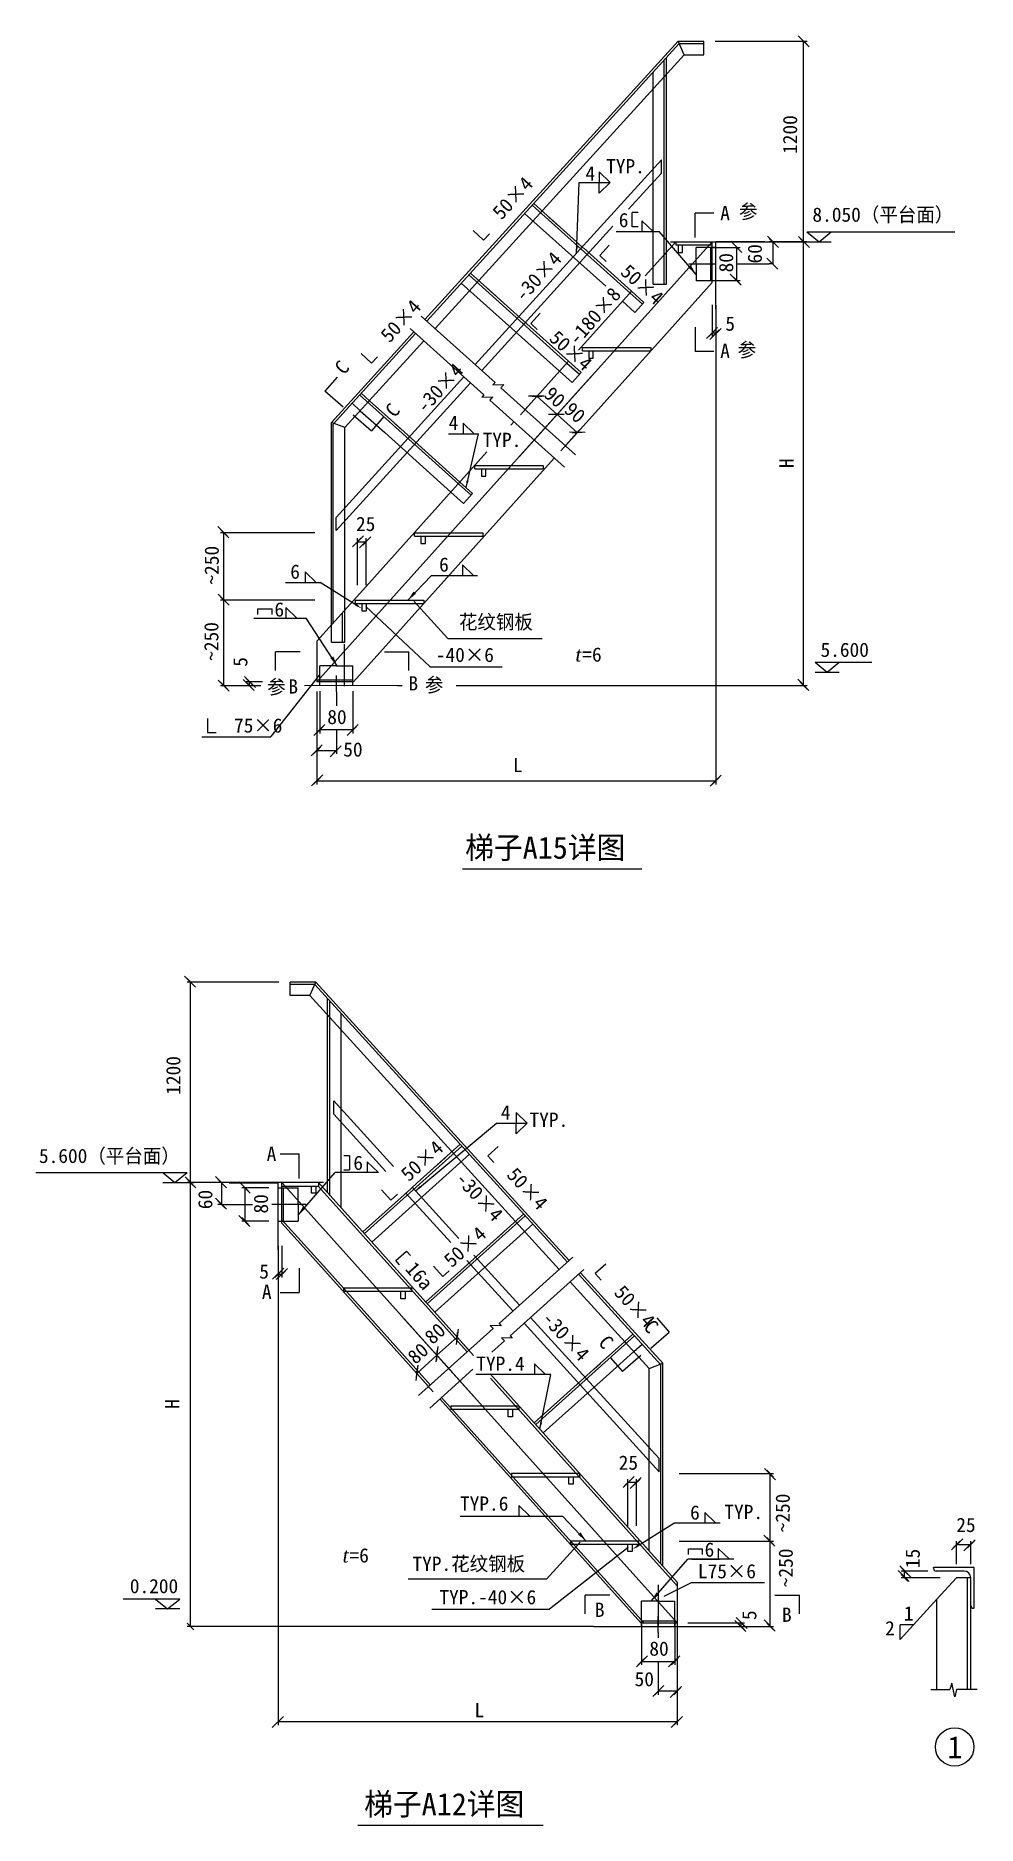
# Model space of a CAD drawing. Header units: metres. Extents: x 1 to 279, y 443 to 971.
import ezdxf

# ---------------------------------------------------------------- set-up
doc = ezdxf.new("R2010")
doc.units = ezdxf.units.M
for name, color, linetype in [('2', 3, 'Continuous'), ('CAD', 7, 'Continuous'), ('DIM', 3, 'Continuous'), ('TEXT', 6, 'Continuous'), ('TJG', 7, 'Continuous')]:
    doc.layers.add(name, color=color, linetype=linetype)

# ---------------------------------------------------------------- blocks, each defined once
blk = doc.blocks.new('_DIMX')
blk.add_lwpolyline([(-164.93, -146.04), (163.36, 178.49)])

msp = doc.modelspace()

# ---------------------------------------------------------------- linework, layer by layer
for p, q in [((179.96, 725.38), (127.01, 725.38)), ((96.17, 443.28), (150.79, 443.28))]:
    msp.add_line(p, q)
at = {"layer": '2'}
for p, q in [((167.31, 931.24), (170.59, 928.09)), ((167.31, 931.24), (167.31, 928.09)), ((161.49, 928.09), (170.59, 928.09)), ((167.31, 924.94), (170.59, 928.09)), ((167.31, 924.94), (167.31, 928.09)), ((179.98, 916.72), (179.98, 913.57)), ((179.98, 916.72), (183.26, 913.57)), ((172.36, 913.57), (185.02, 913.57)), ((195.95, 900.97), (185.02, 913.57)), ((201.81, 908.9), (195.95, 908.9)), ((195.95, 904), (195.95, 908.9)), ((195.95, 904), (195.95, 899.1)), ((201.81, 899.1), (195.95, 899.1)), ((127.18, 857.09), (130.46, 853.94)), ((127.18, 857.09), (127.18, 853.94)), ((122.93, 853.94), (131.7, 853.94)), ((127, 815.28), (130.28, 812.13)), ((127, 815.28), (127, 812.13)), ((74.81, 810.03), (85.03, 810.03)), ((80.56, 813.18), (83.84, 810.03)), ((80.56, 813.18), (80.56, 810.03)), ((110.9, 804.8), (117.85, 812.13)), ((117.85, 812.13), (131.47, 812.13)), ((98.52, 802.91), (117.37, 785.22)), ((112.65, 804.47), (122.66, 793.51)), ((65.44, 799.5), (80.93, 799.5)), ((74.89, 802.65), (78.17, 799.5)), ((74.89, 802.65), (74.89, 799.5)), ((90.07, 785.43), (80.93, 799.5)), ((122.66, 793.51), (150.54, 793.51)), ((84.69, 782.66), (70.46, 764.53)), ((89.8, 785.43), (84.9, 785.43)), ((84.9, 779.57), (84.9, 785.43)), ((89.8, 785.43), (94.7, 785.43)), ((94.7, 779.58), (94.7, 785.43)), ((117.37, 785.14), (138.72, 785.14)), ((50.07, 764.51), (70.47, 764.51)), ((137.03, 650.43), (146.13, 650.43)), ((142.85, 653.58), (146.13, 650.43)), ((142.85, 653.58), (142.85, 650.43)), ((142.85, 647.28), (146.13, 650.43)), ((142.85, 647.28), (142.85, 650.43)), ((98.91, 639.06), (102.19, 635.91)), ((98.91, 639.06), (98.91, 635.91)), ((78.48, 623.31), (89.42, 635.91)), ((102.07, 635.91), (89.42, 635.91)), ((72.62, 631.39), (78.48, 631.39)), ((78.48, 626.48), (78.48, 631.39)), ((78.48, 626.48), (78.48, 621.58)), ((72.62, 621.58), (78.48, 621.58)), ((153.07, 576.28), (130.95, 576.28)), ((148.24, 579.43), (148.24, 576.28)), ((148.24, 579.43), (151.52, 576.28)), ((126.29, 534.47), (156.58, 534.47)), ((143.64, 537.62), (146.92, 534.47)), ((143.64, 537.62), (143.64, 534.47)), ((163.53, 527.14), (156.58, 534.47)), ((198.55, 535.52), (198.55, 532.37)), ((198.55, 535.52), (201.83, 532.37)), ((203.02, 532.37), (189.41, 532.37)), ((161.78, 526.81), (151.77, 515.85)), ((175.91, 525.25), (152.67, 507)), ((202.49, 524.98), (202.49, 521.83)), ((202.49, 524.98), (205.77, 521.83)), ((182.71, 509.41), (193.5, 521.83)), ((207.13, 521.83), (193.5, 521.83)), ((194.74, 521.83), (202.88, 521.83)), ((151.77, 515.85), (110.94, 515.85)), ((186.55, 510.86), (194.39, 514.8)), ((216.19, 514.8), (194.39, 514.8)), ((184.77, 509.4), (179.87, 509.41)), ((179.87, 501.92), (179.87, 509.41)), ((184.77, 509.4), (189.67, 509.4)), ((189.67, 501.92), (189.67, 509.4)), ((152.67, 506.96), (117.99, 506.96)), ((265.19, 483.31), (270.84, 483.31)), ((271.45, 485.23), (270.84, 483.31)), ((272.32, 481.15), (271.45, 485.23)), ((272.85, 483.31), (272.32, 481.15)), ((278.92, 483.31), (272.85, 483.31))]:
    msp.add_line(p, q, dxfattribs=at)
msp.add_circle((272.26, 466.38), 5.67, dxfattribs=at)
for points in [[(194.43, 903.6), (193.66, 902.97), (195.95, 900.97)], [(113.3, 806.68), (112.56, 807.35), (110.9, 804.8)], [(88.88, 788.23), (88.04, 787.69), (90.07, 785.43)], [(80, 625.94), (80.77, 625.31), (78.48, 623.31)], [(161.13, 529.02), (161.87, 529.69), (163.53, 527.14)], [(184.28, 512.01), (185.04, 511.36), (182.71, 509.41)]]:
    msp.add_solid(points, dxfattribs=at)
at = {"layer": 'TEXT'}
for p, q in [((115.93, 887.62), (190.67, 969.78)), ((116.45, 887.15), (190.98, 969.08)), ((190.67, 969.78), (198.25, 969.78)), ((192.44, 965.78), (190.67, 969.78)), ((190.98, 969.08), (198.25, 969.08)), ((198.25, 965.78), (198.25, 969.78)), ((201.63, 969.78), (228.71, 969.78)), ((228.7, 968.78), (226.7, 970.78)), ((227.7, 910.59), (227.7, 969.78)), ((118.91, 884.95), (192.44, 965.78)), ((186.54, 906.79), (186.54, 964.2)), ((187.24, 960.06), (187.24, 964.97)), ((192.44, 965.78), (198.25, 965.78)), ((183.24, 955.66), (183.24, 960.57)), ((187.24, 945.71), (187.24, 960.06)), ((183.24, 941.31), (183.24, 955.66)), ((187.24, 907.56), (187.24, 945.71)), ((183.24, 903.11), (183.24, 941.31)), ((130.74, 874.32), (185.7, 934.72)), ((185.7, 930.85), (185.7, 934.72)), ((176, 920.2), (185.7, 930.85)), ((160.69, 907.24), (161.49, 928.09)), ((145.36, 918.93), (169.3, 897.43)), ((147.58, 921.37), (176.4, 895.49)), ((148.05, 921.88), (160.74, 910.49)), ((177.14, 915.02), (177.14, 919.22)), ((178.84, 919.22), (177.14, 919.22)), ((130.19, 913.86), (133.22, 911.01)), ((132.68, 872.58), (171.42, 915.16)), ((152.5, 917.89), (152.51, 917.87)), ((155.49, 915.2), (152.53, 917.89)), ((178.84, 915.02), (177.14, 915.02)), ((133.22, 911.01), (134.96, 912.91)), ((200.68, 910.56), (143.82, 847.23)), ((162.67, 908.73), (160.74, 910.49)), ((162.68, 908.75), (176.86, 896.01)), ((170.31, 909.55), (167.57, 906.54)), ((189.95, 910.59), (180.88, 900.48)), ((188.44, 910.59), (228.71, 910.59)), ((189.95, 910.62), (189.95, 909.59)), ((189.95, 910.59), (197.09, 910.59)), ((200.68, 909.59), (189.95, 909.59)), ((200.26, 899.1), (200.26, 908.9)), ((200.68, 898.59), (200.68, 910.56)), ((200.95, 908.93), (208.97, 908.93)), ((201.81, 890.77), (201.81, 910.53)), ((216.23, 910.53), (201.81, 910.53)), ((208.96, 907.93), (206.96, 909.93)), ((207.96, 899.12), (207.96, 908.93)), ((227.64, 910.59), (217.56, 910.59)), ((219.57, 909.59), (217.57, 911.59)), ((218.57, 910.59), (218.57, 904.03)), ((228.65, 910.59), (226.69, 910.59)), ((228.7, 909.59), (226.7, 911.59)), ((228.7, 909.59), (226.7, 911.59)), ((227.7, 779.58), (227.7, 910.59)), ((228.66, 913.47), (232.23, 910.58)), ((228.66, 910.58), (235.8, 910.58)), ((228.7, 913.47), (272.27, 913.47)), ((232.23, 910.58), (235.81, 913.47)), ((167.57, 906.54), (169.4, 904.78)), ((183.24, 898.11), (183.24, 903.11)), ((186.54, 898.11), (186.54, 906.79)), ((187.24, 898.11), (187.24, 907.56)), ((193.84, 904.03), (201.81, 904.03)), ((207.83, 904.03), (217.56, 904.03)), ((218.51, 904.03), (217.56, 904.03)), ((219.57, 903.03), (217.57, 905.03)), ((126.65, 898.36), (155.62, 872.35)), ((128.87, 900.8), (157.82, 874.8)), ((129.34, 901.32), (142.16, 889.8)), ((183.24, 898.11), (187.24, 898.11)), ((200.68, 898.59), (188.07, 884.54)), ((200.95, 899.12), (208.97, 899.12)), ((208.96, 898.12), (206.96, 900.12)), ((133.92, 897.21), (133.94, 897.19)), ((136.92, 894.52), (133.96, 897.21)), ((176.17, 895.23), (161.22, 878.59)), ((174.1, 893.12), (174.19, 893.03)), ((174.19, 893.03), (177.91, 889.69)), ((176.77, 895.9), (176.17, 895.23)), ((176.4, 895.49), (180.12, 892.15)), ((176.86, 896.01), (180.58, 892.67)), ((177.91, 889.69), (180.58, 892.67)), ((144.09, 888.05), (142.16, 889.8)), ((144.1, 888.06), (158.29, 875.32)), ((149.93, 889.48), (147.16, 886.42)), ((200.68, 891.93), (200.68, 882.58)), ((201.81, 891.9), (201.81, 882.58)), ((201.81, 890.77), (201.81, 890.77)), ((201.81, 890.71), (201.81, 750.46)), ((88.32, 857.27), (112.63, 883.99)), ((88.83, 856.79), (113.15, 883.52)), ((147.16, 886.42), (149.07, 884.7)), ((188.07, 884.54), (157.4, 850.38)), ((199.68, 882.59), (201.68, 884.59)), ((201.81, 883.59), (200.68, 883.59)), ((200.81, 882.59), (202.81, 884.59)), ((92.32, 855.72), (115.6, 881.32)), ((97.15, 877.57), (100.18, 874.72)), ((162.4, 879.41), (182.56, 879.41)), ((162.4, 878.41), (162.4, 879.41)), ((162.4, 878.41), (182.56, 878.41)), ((182.56, 879.41), (182.56, 878.41)), ((100.18, 874.72), (101.92, 876.62)), ((158.3, 875.33), (145.49, 861.07)), ((155.62, 872.35), (159.34, 869.01)), ((157.82, 874.8), (161.54, 871.46)), ((158.29, 875.32), (162.01, 871.98)), ((159.34, 869.01), (162.01, 871.98)), ((84.07, 780.7), (164.97, 870.79)), ((89.74, 829.25), (127.44, 870.69)), ((89.74, 825.38), (129.38, 868.95)), ((96.56, 866.36), (96.57, 866.35)), ((96.86, 860.71), (94.42, 862.94)), ((96.62, 865.36), (125.81, 839.15)), ((99.55, 863.67), (97.11, 865.89)), ((99.55, 863.67), (106.74, 857.22)), ((144.13, 859.55), (149.67, 865.73)), ((147.59, 864.9), (150.41, 865.05)), ((149, 864.98), (154.95, 859.63)), ((88.32, 797.4), (88.32, 857.27)), ((92.32, 855.72), (88.32, 857.27)), ((88.83, 797.97), (88.83, 856.79)), ((92.32, 801.85), (92.32, 855.72)), ((96.86, 860.71), (104.05, 854.26)), ((108.66, 855.45), (106.73, 857.21)), ((106.74, 857.22), (126.28, 839.67)), ((141.31, 856.42), (142.21, 857.42)), ((150.35, 854.51), (155.62, 860.38)), ((150.35, 854.51), (155.62, 860.38)), ((153.54, 859.56), (156.36, 859.71)), ((153.54, 859.56), (156.36, 859.71)), ((160.9, 854.29), (154.95, 859.63)), ((104.05, 854.26), (123.6, 836.7)), ((128.06, 838.07), (131.7, 853.94)), ((156.03, 848.86), (161.58, 855.04)), ((159.49, 854.21), (162.31, 854.36)), ((98.46, 808.7), (134.25, 848.55)), ((110.37, 798.01), (154.12, 846.73)), ((126.28, 839.67), (130, 836.33)), ((130.69, 844.58), (150.85, 844.58)), ((130.69, 843.58), (130.69, 844.58)), ((130.69, 843.58), (150.85, 843.58)), ((150.85, 844.58), (150.85, 843.58)), ((123.6, 836.7), (127.33, 833.36)), ((125.81, 839.15), (129.53, 835.81)), ((127.33, 833.36), (130, 836.33)), ((89.74, 825.38), (89.74, 829.25)), ((83.42, 824.69), (55.61, 824.69)), ((57.62, 823.69), (55.62, 825.69)), ((56.62, 804.8), (56.62, 824.69)), ((112.83, 824.69), (132.99, 824.69)), ((112.83, 823.69), (112.83, 824.69)), ((132.99, 824.69), (132.99, 823.69)), ((95.02, 821.07), (97.02, 823.07)), ((96.02, 809.28), (96.02, 823.08)), ((96.02, 822.07), (98.57, 822.07)), ((97.57, 821.07), (99.57, 823.07)), ((98.57, 809.24), (98.57, 823.08)), ((112.83, 823.69), (132.99, 823.69)), ((84.07, 792.67), (98.46, 808.7)), ((95.53, 803.45), (85.03, 810.03)), ((75.41, 804.8), (55.61, 804.8)), ((83.42, 804.8), (55.61, 804.8)), ((57.62, 803.8), (55.62, 805.8)), ((57.62, 803.8), (55.62, 805.8)), ((56.62, 779.57), (56.62, 804.8)), ((95.41, 804.8), (115.57, 804.8)), ((95.41, 803.8), (95.41, 804.8)), ((95.41, 803.8), (115.57, 803.8)), ((115.57, 804.8), (115.57, 803.8)), ((66.61, 802.3), (70.81, 802.3)), ((66.61, 800.6), (66.61, 802.3)), ((70.81, 800.6), (70.81, 802.3)), ((91.62, 792.4), (91.62, 801.07)), ((92.32, 792.4), (92.32, 801.85)), ((94.83, 780.7), (110.37, 798.01)), ((84.07, 792.67), (84.07, 780.7)), ((88.32, 792.4), (88.32, 797.4)), ((88.32, 792.4), (92.32, 792.4)), ((92.07, 791.85), (92.07, 779.44)), ((65.17, 779.7), (63.17, 781.7)), ((231.05, 783.59), (238.19, 783.59)), ((231.06, 786.48), (234.62, 783.59)), ((231.09, 786.48), (247.83, 786.48)), ((234.62, 783.59), (238.21, 786.48)), ((67.5, 779.57), (55.61, 779.57)), ((57.62, 778.57), (55.62, 780.57)), ((67.99, 780.7), (63.16, 780.7)), ((65.17, 778.57), (63.17, 780.57)), ((64.17, 779.57), (64.17, 780.7)), ((107.75, 779.58), (80.37, 779.57)), ((94.83, 780.7), (84.07, 780.7)), ((84.07, 777.89), (84.07, 750.46)), ((84.07, 777.83), (84.07, 759.45)), ((94.7, 781.21), (84.9, 781.21)), ((84.9, 777.97), (84.9, 765.51)), ((89.8, 777.77), (89.8, 773.65)), ((94.7, 777.98), (94.7, 765.51)), ((107.81, 779.58), (109.18, 779.58)), ((125.16, 779.58), (228.71, 779.58)), ((228.7, 778.58), (226.7, 780.58)), ((51.75, 769.88), (51.75, 765.73)), ((51.75, 765.73), (54.34, 765.73)), ((83.9, 765.52), (85.9, 767.52)), ((94.7, 766.52), (84.9, 766.52)), ((89.8, 766.56), (89.8, 759.45)), ((93.7, 765.52), (95.7, 767.52)), ((83.07, 759.46), (85.07, 761.46)), ((84.07, 760.46), (89.8, 760.46)), ((88.8, 759.46), (90.8, 761.46)), ((83.07, 750.47), (85.07, 752.47)), ((84.07, 751.47), (201.81, 751.47)), ((200.81, 750.47), (202.81, 752.47)), ((72.8, 692.12), (45.72, 692.12)), ((47.73, 691.12), (45.73, 693.12)), ((46.73, 632.92), (46.73, 692.12)), ((83.76, 692.12), (76.18, 692.12)), ((76.18, 688.12), (76.18, 692.12)), ((81.99, 688.12), (83.76, 692.12)), ((158.5, 609.96), (83.76, 692.12)), ((83.45, 691.42), (76.18, 691.42)), ((81.99, 688.12), (76.18, 688.12)), ((155.52, 607.29), (81.99, 688.12)), ((157.98, 609.49), (83.45, 691.42)), ((87.19, 682.4), (87.19, 687.3)), ((87.89, 629.12), (87.89, 686.54)), ((87.19, 664.17), (87.19, 682.4)), ((91.19, 678), (91.19, 682.91)), ((91.19, 659.78), (91.19, 678)), ((87.19, 629.9), (87.19, 664.17)), ((87.89, 654.39), (87.89, 658.26)), ((89.03, 653.13), (89.03, 657.01)), ((106.65, 637.64), (89.03, 657.01)), ((91.19, 625.45), (91.19, 659.78)), ((104.39, 636.25), (89.03, 653.13)), ((113.16, 630.48), (137.03, 650.43)), ((91.97, 640.91), (93.66, 640.91)), ((93.66, 640.91), (93.66, 636.71)), ((126.85, 643.71), (98.03, 617.83)), ((129.07, 641.27), (100.24, 615.37)), ((126.38, 644.22), (113.69, 632.83)), ((118.94, 637.54), (121.9, 640.23)), ((121.94, 640.23), (121.92, 640.21)), ((137.59, 643.57), (134.52, 640.78)), ((134.52, 640.78), (136.25, 638.89)), ((1.09, 635.87), (45.73, 635.87)), ((38.57, 635.87), (42.13, 632.98)), ((42.13, 632.98), (45.72, 635.87)), ((47.73, 631.92), (45.73, 633.92)), ((47.73, 631.92), (45.73, 633.92)), ((56.86, 631.9), (54.86, 633.9)), ((91.97, 636.71), (93.66, 636.71)), ((38.56, 632.98), (45.7, 632.98)), ((85.99, 632.92), (45.72, 632.92)), ((45.78, 632.92), (47.74, 632.92)), ((46.73, 501.92), (46.73, 632.92)), ((55.86, 632.9), (55.86, 626.51)), ((58.2, 632.87), (72.62, 632.87)), ((69.89, 631.39), (61.87, 631.39)), ((63.88, 630.39), (61.88, 632.39)), ((62.88, 621.58), (62.88, 631.39)), ((72.62, 613.11), (72.62, 632.87)), ((73.75, 632.92), (130.61, 569.57)), ((73.75, 620.93), (73.75, 632.92)), ((84.48, 632.92), (73.75, 632.92)), ((73.75, 631.9), (84.48, 631.92)), ((74.17, 621.58), (74.17, 631.39)), ((84.44, 631.92), (97.74, 617.1)), ((84.48, 632.96), (84.48, 631.92)), ((84.48, 632.92), (98.26, 617.57)), ((111.75, 631.09), (97.57, 618.35)), ((103.14, 630.82), (105.91, 627.74)), ((105.91, 627.74), (107.81, 629.47)), ((123.54, 615.2), (110.19, 629.87)), ((111.76, 631.07), (112, 631.29)), ((111.96, 631.24), (113.69, 632.83)), ((125.93, 616.45), (112.24, 631.49)), ((55.8, 626.51), (54.85, 626.51)), ((56.86, 625.51), (54.86, 627.51)), ((55.86, 626.51), (65, 626.51)), ((80.91, 626.51), (70.79, 626.51)), ((145.09, 623.66), (132.27, 612.14)), ((69.89, 621.58), (61.87, 621.58)), ((63.88, 620.58), (61.88, 622.58)), ((73.75, 621.97), (86.88, 607.35)), ((73.75, 620.93), (86.36, 606.88)), ((145.56, 623.14), (116.61, 597.14)), ((147.78, 620.7), (118.81, 594.69)), ((137.51, 616.86), (140.47, 619.55)), ((140.51, 619.55), (140.49, 619.53)), ((72.62, 614.24), (72.62, 604.92)), ((72.62, 613.05), (72.62, 472.8)), ((73.75, 614.27), (73.75, 604.92)), ((97.74, 617.1), (128.42, 582.95)), ((98.26, 617.57), (128.94, 583.41)), ((107.34, 609.94), (110.53, 612.68)), ((111.64, 611.39), (110.53, 612.68)), ((86.88, 607.35), (117.55, 573.19)), ((108.45, 608.65), (107.34, 609.94)), ((130.33, 610.4), (116.14, 597.66)), ((118.43, 608.25), (121.19, 605.22)), ((141.88, 595.04), (128.33, 609.93)), ((130.34, 610.39), (132.27, 612.14)), ((143.82, 596.78), (130.38, 611.55)), ((169.28, 608.85), (166.21, 606.06)), ((71.62, 604.93), (73.62, 606.93)), ((72.62, 605.93), (73.75, 605.93)), ((72.75, 604.93), (74.75, 606.93)), ((86.36, 606.88), (117.03, 572.72)), ((121.19, 605.22), (123.12, 606.92)), ((182.12, 578.06), (158.83, 603.66)), ((185.6, 579.13), (161.28, 605.86)), ((186.12, 579.61), (161.8, 606.33)), ((166.21, 606.06), (167.94, 604.16)), ((112.03, 601.75), (91.87, 601.75)), ((91.87, 601.75), (91.87, 600.75)), ((112.03, 600.75), (91.87, 600.75)), ((112.03, 600.75), (112.03, 601.75)), ((190.36, 503.04), (109.46, 593.13)), ((185.04, 551.47), (147.13, 593.15)), ((125.43, 587.32), (119.48, 581.97)), ((130.3, 581.89), (124.76, 588.07)), ((125.36, 585.9), (125.51, 588.73)), ((185.04, 547.6), (145.19, 591.41)), ((177.81, 587.7), (148.62, 561.49)), ((174.88, 586.01), (177.32, 588.23)), ((113.53, 576.63), (119.48, 581.97)), ((124.08, 576.85), (118.81, 582.72)), ((124.08, 576.85), (118.81, 582.72)), ((119.4, 580.56), (119.56, 583.38)), ((119.4, 580.56), (119.56, 583.38)), ((174.88, 586.01), (167.69, 579.56)), ((177.57, 583.05), (170.38, 576.6)), ((177.57, 583.05), (180.01, 585.27)), ((118.4, 571.2), (112.85, 577.38)), ((113.45, 575.21), (113.6, 578.04)), ((175.97, 531.04), (135.15, 576.49)), ((167.69, 579.56), (148.15, 562.01)), ((149.82, 560.16), (153.07, 576.28)), ((170.38, 576.6), (150.83, 559.04)), ((165.77, 577.79), (167.7, 579.55)), ((182.12, 578.06), (186.12, 579.61)), ((182.12, 524.19), (182.12, 578.06)), ((185.6, 520.31), (185.6, 579.13)), ((186.12, 519.74), (186.12, 579.61)), ((175.45, 530.57), (135.32, 575.25)), ((164.06, 520.35), (120.31, 569.07)), ((164.59, 520.81), (120.83, 569.54)), ((143.74, 566.92), (123.58, 566.92)), ((123.58, 566.92), (123.58, 565.92)), ((143.74, 565.92), (123.58, 565.92)), ((143.74, 565.92), (143.74, 566.92)), ((185.04, 547.6), (185.04, 551.47)), ((161.6, 547.03), (141.44, 547.03)), ((141.44, 547.03), (141.44, 546.03)), ((161.6, 546.03), (141.44, 546.03)), ((161.6, 546.03), (161.6, 547.03)), ((174.86, 543.41), (176.86, 545.41)), ((175.86, 531.58), (175.86, 545.42)), ((178.41, 544.41), (175.86, 544.41)), ((177.41, 543.41), (179.41, 545.41)), ((178.41, 531.62), (178.41, 545.42)), ((191.01, 547.03), (218.82, 547.03)), ((218.81, 546.03), (216.81, 548.03)), ((217.81, 527.14), (217.81, 547.03)), ((190.36, 513.97), (175.45, 530.57)), ((190.36, 515.01), (175.97, 531.04)), ((178.9, 525.79), (189.41, 532.37)), ((218.81, 526.14), (216.81, 528.14)), ((218.81, 526.14), (216.81, 528.14)), ((179.02, 527.14), (158.86, 527.14)), ((158.86, 527.14), (158.86, 526.14)), ((179.02, 526.14), (158.86, 526.14)), ((179.02, 526.14), (179.02, 527.14)), ((191.01, 527.14), (218.82, 527.14)), ((193.67, 523.14), (193.67, 524.84)), ((193.67, 524.84), (197.86, 524.84)), ((197.87, 523.14), (197.87, 524.84)), ((199.02, 527.14), (218.82, 527.14)), ((217.81, 501.92), (217.81, 527.14)), ((271.79, 525.13), (273.79, 527.13)), ((272.79, 520.33), (272.79, 527.14)), ((272.79, 526.13), (277.03, 526.13)), ((276.03, 525.13), (278.03, 527.13)), ((277.03, 520.33), (277.03, 527.14)), ((179.6, 503.04), (164.06, 520.35)), ((180.54, 503.04), (164.59, 520.81)), ((264.3, 518.29), (256.47, 518.29)), ((258.48, 517.29), (256.48, 519.29)), ((257.48, 516.29), (257.48, 518.29)), ((278.03, 519.29), (266.03, 519.29)), ((266.03, 519.09), (266.03, 519.29)), ((275.03, 518.29), (266.83, 518.29)), ((278.03, 507.29), (278.03, 519.29)), ((184.77, 514.19), (184.77, 501.78)), ((190.36, 515.01), (190.36, 503.04)), ((267.94, 516.29), (256.47, 516.29)), ((258.48, 515.29), (256.48, 517.29)), ((272.79, 516.29), (267.03, 509.95)), ((277.03, 516.29), (272.79, 516.29)), ((276.03, 483.31), (276.03, 516.29)), ((277.03, 483.31), (277.03, 516.29)), ((277.03, 508.09), (277.03, 516.29)), ((43.58, 510.02), (26.89, 510.02)), ((43.57, 507.13), (36.43, 507.13)), ((36.45, 510.02), (40, 507.13)), ((40, 507.13), (43.57, 510.02)), ((267.03, 509.95), (256.2, 498.04)), ((267.03, 483.31), (267.03, 509.95)), ((278.03, 507.29), (277.83, 507.29)), ((165.69, 501.92), (45.72, 501.92)), ((47.73, 500.92), (45.73, 502.92)), ((165.75, 501.92), (198.96, 501.92)), ((170.56, 501.92), (170.56, 501.92)), ((179.6, 503.04), (190.35, 503.04)), ((179.87, 503.55), (189.67, 503.55)), ((179.87, 503.04), (179.87, 490.58)), ((189.67, 503.04), (189.67, 490.58)), ((190.35, 504.14), (190.35, 481.79)), ((190.35, 504.08), (190.35, 472.8)), ((193.49, 503.04), (210.27, 503.04)), ((198.96, 501.92), (218.82, 501.92)), ((198.96, 501.92), (210.27, 501.92)), ((210.26, 502.04), (208.26, 504.04)), ((210.26, 500.92), (208.26, 502.92)), ((209.26, 501.92), (209.26, 503.04)), ((218.81, 500.92), (216.81, 502.92)), ((260.15, 502.38), (256.2, 502.38)), ((256.2, 498.04), (256.2, 502.38)), ((184.77, 500.12), (184.77, 498.55)), ((178.87, 490.59), (180.87, 492.59)), ((179.87, 491.59), (189.67, 491.59)), ((184.77, 491.51), (184.77, 481.79)), ((188.67, 490.59), (190.67, 492.59)), ((183.77, 481.8), (185.77, 483.8)), ((190.35, 482.8), (184.77, 482.8)), ((189.35, 481.8), (191.35, 483.8)), ((190.35, 473.81), (72.62, 473.81)), ((189.35, 472.81), (191.35, 474.81))]:
    msp.add_line(p, q, dxfattribs=at)
for points in [[(190.65, 909.59), (190.65, 907.45), (191.93, 907.45), (191.93, 909.59)], [(114.85, 888.59), (136.62, 869.04), (136.01, 868.34), (139.2, 868.45), (138.34, 867.5), (160.37, 847.71)], [(111.57, 884.94), (133.34, 865.38), (132.73, 864.68), (135.92, 864.8), (135.06, 863.84), (157.09, 844.06)], [(164.35, 878.41), (164.35, 876.27), (165.63, 876.27), (165.63, 878.41)], [(132.63, 843.58), (132.63, 841.45), (133.92, 841.45), (133.92, 843.58)], [(114.77, 823.69), (114.77, 821.56), (116.06, 821.56), (116.06, 823.69)], [(97.36, 803.8), (97.36, 801.67), (98.64, 801.67), (98.64, 803.8)], [(89.8, 777.84), (89.8, 782.6)], [(83.78, 631.92), (83.78, 629.79), (82.5, 629.79), (82.5, 631.92)], [(159.58, 610.93), (137.81, 591.38), (138.42, 590.67), (135.23, 590.79), (136.09, 589.84), (114.06, 570.05)], [(162.86, 607.28), (141.09, 587.72), (141.7, 587.02), (138.51, 587.14), (139.37, 586.18), (135.65, 582.84)], [(110.08, 600.75), (110.08, 598.61), (108.8, 598.61), (108.8, 600.75)], [(130.1, 577.86), (117.34, 566.4)], [(141.8, 565.92), (141.8, 563.79), (140.51, 563.79), (140.51, 565.92)], [(159.66, 546.03), (159.66, 543.9), (158.37, 543.9), (158.37, 546.03)], [(177.07, 526.14), (177.07, 524.01), (175.79, 524.01), (175.79, 526.14)], [(184.77, 500.18), (184.77, 504.94)]]:
    msp.add_lwpolyline(points, dxfattribs=at)
for centre, radius, start, end in [((266.83, 519.09), 0.8, 180, 270), ((275.03, 516.29), 2, 0, 90), ((277.83, 508.09), 0.8, 180, 270)]:
    msp.add_arc(centre, radius, start, end, dxfattribs=at)
for points in [[(161.1, 909.23), (160.44, 909.26), (160.69, 907.24)], [(128.83, 839.95), (128.18, 840.1), (128.06, 838.07)], [(95.71, 803.74), (95.36, 803.17), (97.23, 802.39)], [(114.91, 631.51), (114.48, 632.02), (113.16, 630.48)], [(149.89, 562.18), (150.54, 562.05), (149.82, 560.16)], [(178.72, 526.07), (179.07, 525.51), (177.2, 524.73)]]:
    msp.add_solid(points, dxfattribs=at)
at = {"layer": 'TJG'}
for p, q in [((195.65, 911.84), (195.65, 919.05)), ((195.65, 919.05), (195.65, 919.05)), ((201.21, 919.05), (195.65, 919.05)), ((195.65, 919.05), (195.65, 919.05)), ((195.65, 885.38), (195.65, 878.18)), ((195.65, 878.18), (195.65, 878.18)), ((201.21, 878.18), (195.65, 878.18)), ((195.65, 878.18), (195.65, 878.18)), ((90.02, 870.66), (86.38, 866.46)), ((91.83, 861.74), (86.38, 866.46)), ((86.38, 866.46), (86.38, 866.46)), ((86.38, 866.46), (86.38, 866.46)), ((94.77, 859.53), (100.21, 854.8)), ((103.85, 859), (100.21, 854.8)), ((100.21, 854.8), (100.21, 854.8)), ((100.21, 854.8), (100.21, 854.8)), ((79.07, 789.61), (71.86, 789.61)), ((71.86, 789.61), (71.86, 789.61)), ((71.86, 784.05), (71.86, 789.61)), ((71.86, 789.61), (71.86, 789.61)), ((103.98, 789.61), (111.18, 789.61)), ((111.18, 784.05), (111.18, 789.61)), ((111.18, 789.61), (111.18, 789.61)), ((111.18, 789.61), (111.18, 789.61)), ((73.22, 641.39), (78.78, 641.39)), ((78.78, 641.39), (78.78, 641.39)), ((78.78, 634.18), (78.78, 641.39)), ((78.78, 641.39), (78.78, 641.39)), ((78.78, 607.72), (78.78, 600.52)), ((73.22, 600.52), (78.78, 600.52)), ((78.78, 600.52), (78.78, 600.52)), ((78.78, 600.52), (78.78, 600.52)), ((184.41, 593), (188.05, 588.8)), ((182.61, 584.08), (188.05, 588.8)), ((188.05, 588.8), (188.05, 588.8)), ((188.05, 588.8), (188.05, 588.8)), ((170.58, 581.34), (174.22, 577.14)), ((179.66, 581.87), (174.22, 577.14)), ((174.22, 577.14), (174.22, 577.14)), ((174.22, 577.14), (174.22, 577.14)), ((170.46, 511.21), (163.25, 511.21)), ((163.25, 511.21), (163.25, 511.21)), ((163.25, 505.65), (163.25, 511.21)), ((163.25, 511.21), (163.25, 511.21)), ((219.23, 511.21), (226.44, 511.21)), ((226.44, 505.65), (226.44, 511.21)), ((226.44, 511.21), (226.44, 511.21)), ((226.44, 511.21), (226.44, 511.21))]:
    msp.add_line(p, q, dxfattribs=at)

# ---------------------------------------------------------------- block references
at = {"layer": 'DIM', "xscale": 0.01, "yscale": 0.01, "zscale": 0.01}
for p, rotation in [((227.54, 969.72), 270), ((207.68, 909.07), 270), ((218.45, 910.54), 270), ((227.68, 910.52), 270), ((218.28, 904.14), 270), ((207.52, 899.39), 270), ((200.66, 883.85), 180), ((201.66, 883.56), 180), ((148.9, 865.11), 134.98), ((154.84, 859.71), 134.98), ((161.04, 854.46), 134.98), ((56.25, 824.89), 270), ((96.15, 822.32), 180), ((98.3, 822.02), 180), ((56.39, 804.98), 270), ((64.1, 780.67), 270), ((56.41, 779.57), 270), ((63.75, 779.74), 270), ((227.41, 779.81), 270), ((201.72, 751.72), 180), ((46.72, 692.25), 90), ((46.91, 633), 90), ((55.88, 633.05), 90), ((62.93, 631.5), 90), ((55.89, 626.72), 90), ((62.83, 621.63), 90), ((125.36, 587.53), 217.38), ((119.33, 582.42), 217.38), ((113.42, 576.93), 217.38), ((217.94, 546.87), 90), ((217.74, 527.27), 90), ((272.99, 526.37), 180), ((276.64, 526.04), 180), ((257.38, 516.82), 90), ((257.83, 518.17), 90), ((209.14, 502.09), 90), ((209.54, 502.98), 90), ((217.82, 502.24), 90), ((179.96, 491.82), 180), ((189.47, 491.84), 180), ((184.82, 483.01), 180), ((189.97, 482.73), 180), ((72.53, 473.9), 180), ((190.28, 473.92), 180)]:
    msp.add_blockref('_DIMX', p, dxfattribs=dict(at, rotation=rotation))
for p in [(84.75, 766.32), (94.63, 766.34), (83.96, 760.29), (89.57, 760.07), (84.14, 751.46), (72.62, 605.89), (73.71, 605.75), (176.04, 544.42), (178.16, 544.15)]:
    msp.add_blockref('_DIMX', p, dxfattribs=at)

# ---------------------------------------------------------------- texts
for s, height, p in [('TYP.', 4.2, (169.4, 930.79)), ('4', 4.2, (163.32, 928.65)), ('6', 4.2, (173.14, 914.89)), ('参', 4.2, (208.61, 917.4)), ('8.050（平台面）', 4.2, (230.29, 916.49)), ('参', 4.2, (208.21, 876.58)), ('4', 4.2, (122.92, 855.04)), ('TYP.', 4.2, (132.96, 850.03)), ('6', 4.2, (76.19, 811.14)), ('6', 4.2, (120.12, 813.23)), ('6', 4.2, (71.52, 799.98)), ('花纹钢板', 4.2, (125.96, 796.28)), ('5.600', 4.2, (232.68, 788.07)), ('-40×6', 4.2, (119.15, 786.57)), ('=6', 4.2, (162.38, 786.67)), ('参', 4.2, (69.37, 777.11)), ('参', 4.2, (115.92, 777.7)), ('   75×6', 4.2, (51.02, 765.73)), ('梯子A15详图', 6.53, (127.8, 728.51)), ('4', 4.2, (138.34, 651.53)), ('TYP.', 4.2, (146.79, 649.38)), ('5.600（平台面）', 4.2, (2.02, 638.71)), ('6', 4.2, (94.81, 636.68)), ('TYP.4', 4.2, (131.08, 577.38)), ('TYP.6', 4.2, (126.28, 536.1)), ('6', 4.2, (194.19, 533.47)), ('TYP.', 4.2, (204.29, 533.63)), ('=6', 4.2, (93.68, 520.82)), ('TYP.花纹钢板', 4.2, (112.24, 518.34)), ('6', 4.2, (198.47, 522.52)), ('L75×6', 4.2, (196.49, 516.14)), ('0.200', 4.2, (28.84, 511.75)), ('TYP.-40×6', 4.2, (120.2, 508.49)), ('1', 4.2, (257.26, 503.68)), ('2', 4.2, (251.74, 499.32)), ('1', 6.53, (270.13, 463.05)), ('梯子A12详图', 6.53, (97.99, 446.24))]:
    msp.add_text(s, height=height).set_placement(p)
for s, rotation, p in [('   50×4', 47.59, (132.75, 910.5)), ('-30×4', 47.59, (145.05, 892.59)), ('   50×4', 317.83, (167, 906.99)), ('   50×4', 47.59, (99.71, 874.21)), ('   50×4', 317.83, (145.96, 887.45)), ('-30×4', 47.59, (116.04, 859.72)), ('   50×4', 42.17, (104.81, 627.25)), ('-30×4', 312.41, (124.69, 633.71)), ('   50×4', 312.41, (134.04, 641.33)), ('50×4', 42.17, (123.85, 607.62)), ('   50×4', 312.41, (165.73, 606.6)), ('-30×4', 312.41, (150.17, 592.53))]:
    msp.add_text(s, height=4.2, rotation=rotation).set_placement(p)
at = {"char_height": 4.2, "attachment_point": 1}
for insert in [(160.34, 790.88), (91.63, 525.02)]:
    msp.add_mtext('{\\fTimes New Roman|b0|i1|c0|p18;t}', dxfattribs=dict(at, insert=insert))
at = {"layer": 'CAD'}
for s, rotation, p in [('-180×8', 49.07, (160.98, 879.71)), (' 16a', 310.93, (108.05, 609.46))]:
    msp.add_text(s, height=4.2, rotation=rotation, dxfattribs=at).set_placement(p)
at = {"layer": 'TEXT'}
for s, rotation, p in [('1200', 90, (225.78, 936.5)), ('60', 90, (215.38, 904.17)), ('80', 90, (206.91, 901.54)), ('90', 318.08, (150.75, 865.1)), ('90', 318.08, (156.7, 860.53)), ('H', 90, (224.76, 843.8)), ('~250', 90, (55.09, 809.41)), ('~250', 90, (54.98, 786.92)), ('5', 90, (63.53, 785.16)), ('1200', 90, (43.76, 658.84)), ('60', 90, (53.2, 625.07)), ('80', 90, (69.63, 623.8)), ('80', 41.92, (118.17, 584.93)), ('80', 41.92, (113.14, 579.07)), ('H', 90, (43.44, 566.14)), ('~250', 90, (223.61, 529.72)), ('~250', 90, (224.5, 513.51)), ('15', 90, (261.97, 519.16)), ('5', 90, (213.75, 503.82))]:
    msp.add_text(s, height=4.2, rotation=rotation, dxfattribs=at).set_placement(p)
for s, p in [('5', (204.59, 884.33)), ('25', (95.59, 825.21)), ('80', (87.12, 768.24)), ('50', (91.83, 758.65)), ('L', (141.91, 754.08)), ('5', (67.04, 604.59)), ('25', (173.11, 548.18)), ('25', (272.75, 529.8)), ('80', (182.16, 493.3)), ('50', (177.81, 484.3)), ('L', (130.56, 475.13))]:
    msp.add_text(s, height=4.2, dxfattribs=at).set_placement(p)
at = {"layer": 'TJG'}
for s, p in [('A', (203.08, 916.95)), ('A', (203.08, 876.28)), ('B', (111.07, 778.18)), ('B', (75.63, 777.25)), ('A', (69.22, 639.29)), ('A', (67.82, 598.62)), ('B', (166.09, 504.75)), ('B', (221.31, 503.3))]:
    msp.add_text(s, height=4.2, dxfattribs=at).set_placement(p)
for rotation, p in [(49.06, (92.05, 871.07)), (49.06, (106.99, 858.44)), (310.94, (180.2, 590.2)), (310.94, (166.89, 585.57))]:
    msp.add_text('C', height=4.2, rotation=rotation, dxfattribs=at).set_placement(p)

doc.saveas('drawing.dxf')
